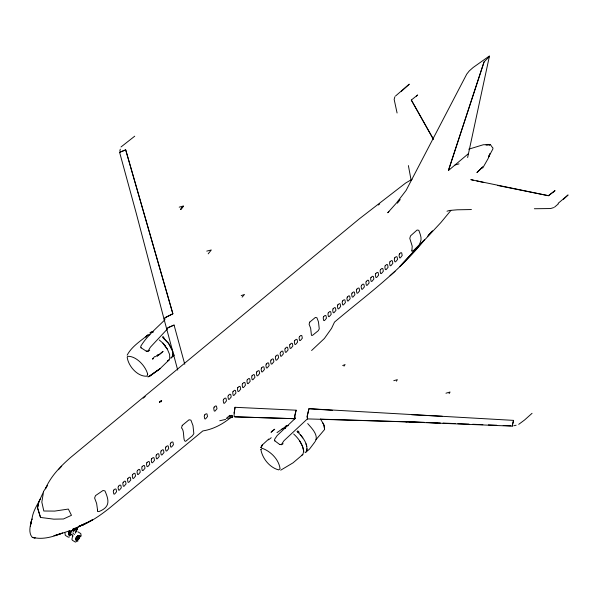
<?xml version="1.0" encoding="UTF-8"?>
<svg xmlns="http://www.w3.org/2000/svg" width="598" height="598" viewBox="0 0 598 598"><rect width="100%" height="100%" fill="white"/><g stroke="black" fill="none" stroke-linecap="round" stroke-linejoin="round"><path stroke-width="0.9" d="M324.52 428.729L323.929 424.804L320.438 418.966M234.162 413.069L234.147 416.701L235.059 416.843L294.964 418.712L294.777 415.946L296.13 410.198L235.029 407.298L234.162 413.069L235.051 407.283M70.93 531.301L70.706 532.272M64.935 532.87L65.317 535.367L68.269 537.168L69.562 536.892M75.677 538.499L77.478 537.744L78.106 536.025L77.605 535.531M81.178 536.092L80.797 533.595L77.845 531.801M161.333 401.041L161.251 401.766L161.677 400.473L160.959 400.832M75.998 538.663L75.819 539.194L77.718 537.983L78.585 535.726L78.106 536.025M68.785 533.842L69.002 535.285L71.162 534.836M69.174 532.855L69.817 531.914L68.763 534.664L69.577 535.487L71.954 534.029M314.66 442.243L309.465 449.143L306.198 451.916C309.099 444.307 302.162 436.45 297.071 431.382L298.118 432.376M302.551 446.4L303.732 451.341L302.805 454.532L293.013 462.859L280.716 470.178M306.946 450.586L307.125 448.709M174.489 354.965L170.811 358.157L172.874 355.907L172.8 351.729M172.874 355.907L173.099 354.016M76.409 539.067L76.484 538.566M489.306 145.209L489.396 144.656L490.562 144.866L492.244 147.258M72.963 532.272C76.596 527.75 78.869 526.816 75.468 533.012M467.636 157.536L489.478 55.92L473.168 67.484L469.288 70.9L466.732 74.137L406.109 190.403L396.526 202.939L387.728 212.761L388.932 211.543M38.855 501.819L37.562 507.844L40.507 517.427L53.79 519.161L63.463 518.982L71.468 515.304L68.351 509.062L54.739 511.088L43.811 511.006L41.823 502.081L43.549 491.758L38.855 501.819L37.539 507.859L40.507 517.427M296.13 410.198L294.777 415.946L294.949 418.697L235.059 416.843M76.85 527.429L75.826 528.744L69.032 532.594L69.144 530.822M69.032 532.594L69.443 531.031M119.817 151.002L120.303 149.171M409.615 421.904L424.505 422.412L307.484 418.906L307.163 416.38L308.949 408.696L513.547 420.379L512.172 426.127L512.456 425.858M513.547 420.379L512.187 426.142L405.863 421.844M468.339 153.723L448.403 170.557L484.059 61.923L489.5 56.444M448.403 170.557L484.059 61.923M72.642 536.07L71.917 539.254L72.388 540.271L75.341 542.08L78.076 540.876M261.027 447.461L262.35 444.905L261.027 447.461L262.35 444.905L268.539 439.224M127.165 355.16C131.635 346.519 140.679 340.972 147.975 334.895L149.956 334.79M394.844 96.801L394.157 99.418L397.079 112.992M75.303 532.818L77.179 528.699L74.017 530.157L73.935 530.576L77.105 528.938M141.083 347.901L140.709 346.369C146.802 336.046 156.654 328.108 165.011 319.638M140.904 347.692L146.263 351.161L148.035 351.108L150.404 347.184L167.059 329.341M72.508 534.784L72.223 535.315L73.165 535.972M274.833 440.913L274.572 439.366L277.136 435.576L295.023 418.593M274.654 440.711L279.662 444.471L281.411 444.508L283.975 440.719L307.35 418.921M146.667 335.732L145.905 337.152L147.983 334.91M152.983 358.867L152.595 358.994L153.342 357.918M40.522 498.814C36.949 505.228 32.628 511.94 31.963 519.378L32 518.982C30.461 524.648 28.046 531.936 32.008 537.116C42.039 540.218 53.095 536.78 62.581 533.065L53.887 535.681M482.758 167.963L488.237 158.38L489.822 153.798L488.536 157.117L492.969 148.797L492.737 147.557M68.374 534.126L68.501 533.274M46.861 486.466L45.396 488.85C50.718 476.352 60.391 466.418 70.489 457.582L359.151 218.973L405.691 183.003L412.029 179.31M77.374 537.677L77.703 537.146M43.46 491.593L47.392 485.479M159.434 402.327L159.86 401.781M397.378 203.185L400.241 199.568M481.517 168.427L482.683 167.021L476.905 172.598L482.668 167.036M450.84 210.511L440.853 222.583L399.972 266.379L423.137 241.031M208.201 253.829L211.296 249.964L206.744 251.123M396.429 381.188L397.341 379.663L393.783 380.694M180.618 209.562L183.362 205.989L179.206 207.162M315.049 441.728C319.235 435.449 311.573 428.078 307.693 423.556M449.068 393.619L450.07 392.004L445.959 393.222M180.805 209.248L183.429 206.205L180.97 209.053M316.013 439.65L324.624 429.454L324.034 425.529L322.793 422.913M424.401 239.783C399.105 272.053 365.505 295.808 334.506 322.09L331.531 328.407L324.393 338.468L311.595 350.518M427.525 236.33L432.533 230.806M428.773 234.865L431.906 231.441M58.417 469.751L61.699 466.208M344.007 366.148L345.091 364.541L342.706 365.535M242.123 297.154L244.492 294.44L241.211 295.621M532.063 413.308L524.566 419.998L518.713 424.348M68.957 533.341L70.123 532.691L68.822 533.767M70.467 532.885L70.078 533.775L70.721 533.11M70.377 532.788L69.121 533.551L68.688 533.124M271.215 432.13L272.023 431.33L271.073 432.272M69.443 532.855L69.861 532.437M553.673 191.921L554.907 190.71L548.456 195.71L497.514 185.44M153.828 357.447L154.8 356.505M416.417 96.166L417.658 94.977L411.319 100.038L433.408 139.267L411.304 100.053M563.473 199.291L568.1 194.948L558.106 203.35M121.02 146.966L134.729 136.18M268.517 439.111L268.539 439.866L271.23 437.714M155.525 356.759L158.007 354.539M395.525 96.024L409.279 84.169L401.333 91.359M390.023 275.753L395.099 271.245M229.707 415.333L229.684 416.387L232.525 417.165M554.473 207.185L558.308 203.94M143.206 398.171L145.254 396.481M161.647 400.503L159.464 402.297L161.296 401.064M554.907 190.71L548.456 195.71L470.686 179.624M378.28 205.024L379.7 203.933M146.263 351.161L148.229 351.303L149.702 350.204M230.536 417.696C222.576 424.311 213.105 429.282 202.819 430.941L109.128 508.39C99.926 515.603 90.178 522.57 79.003 526.292M150.606 375.574L148.005 376.83L150.606 375.574L159.845 368.869L168.905 360.093L169.705 358.695L169.638 354.539L167.313 349.068L163 343.215L159.27 339.97M276.986 432.623L283.168 428.28L284.984 428.303L283.168 428.28M305.032 452.701L306.198 451.901M301.639 455.317L302.805 454.532M76.97 538.08L76.11 538.432L75.677 538.006M119.6 152.318L125.7 149.866L172.867 313.778L165.422 317.523L164.009 318.928L136.284 213.396L119.6 152.318L125.7 149.866L172.867 313.793L165.422 317.523L163.994 318.921L177.718 370.117M279.662 444.471L281.591 444.71L283.123 443.716M286.562 425.649L284.648 427.749L285.358 426.419L286.554 425.671L288.378 425.671M149.836 332.959L151.144 332.107L153.118 331.995L151.144 332.107M281.964 429.05L283.16 428.303L284.984 428.303M68.748 532.377L75.527 528.535M152.595 358.994L153.193 358.673M75.131 528.722L85.843 523.13L79.242 526.24M75.116 528.176L72.635 529.342L84.198 524.341L92.578 519.744L82.389 525.171L84.198 524.341L79.071 526.113M174.07 325.073L168.173 327.644L166.64 329.147L168.173 327.622L174.07 325.073L184.76 364.272M553.696 207.596L550.609 208.538L534.358 208.747M468.757 149.179L483.326 144.738L490.218 144.619L486.959 145.03M455.041 164.951L458.143 164.121A36.71 16.871 -58.6 0 0 459.01 163.837M70.325 530.59L56.242 535.143M486.025 145.008L488.11 144.327M71.506 531.54L71.214 532.325M446.983 211.229L449.584 210.451L457.283 209.801L471.426 209.547M78.076 536.548L78.54 536.413M219.735 420.76L225.64 419.4M513.764 425.776L516.104 425.238M74.982 528.654L76.798 528.475M406.819 421.807L320.894 419.161M437.534 422.861L426.367 422.487L440.307 422.973M443.088 423.085L455.108 423.563M457.881 423.676L468.982 424.117M472.674 424.266L482.855 424.677M488.394 424.886L496.729 425.23M503.195 425.477L510.602 425.783M411.521 414.713L442.266 416.275M332.346 410.348L308.949 408.696L307.163 416.38L307.484 418.906M77.852 537.161L78.233 537.228M476.755 180.925L483.677 182.435M471.56 179.796L473.287 180.177M77.486 535.748L77.927 536.174M231.755 415.296L232.33 415.558M76.723 528.385L77.269 528.826M73.076 533.438L74.556 534.47M162.432 337.182L168.606 343.372L172.8 351.744M162.88 336.48L163.987 337.436M163.575 338.117L168.591 343.401L171.888 349.097M293.678 434.013C298.656 438.536 302.902 444.531 303.732 451.341M297.707 430.799L299.254 432.332M165.444 346.175L163 343.215L167.313 349.083M300.547 434.828L302.827 437.915M299.434 440.547L302.558 446.414M305.952 443.783L306.811 446.452M76.993 538.245L77.09 538.641M408.382 165.579L411.103 180.177M411.925 250.27L411.902 251.265L412.964 251.1L419.108 244.993L420.394 242.16C422.181 238.37 420.095 233.975 418.817 230.312L417.105 230.021L410.549 235.844L409.78 238.333L412.209 246.167L411.925 250.27M97.564 510.087L97.549 511.522L98.932 511.582C110.219 507.059 109.18 500.616 104.956 490.913L103.035 490.48L95.508 495.615L94.604 498.022L96.629 503.449L97.564 510.087M80.012 536.152L78.966 538.918L76.641 540.39L76.088 540.166L75.879 538.746L77.583 535.935L79.713 535.502L79.579 537.923L77.329 540.241L75.998 540.166L75.782 538.716L76.798 536.757L79.086 535.419A2.691 1.383 -55.1 0 1 79.811 536.997L78.121 539.575L76.125 540.009A2.691 1.383 -55.1 0 1 76.26 537.722L78.45 535.494L79.758 535.569L80.012 536.152M69.458 533.685L68.822 534.306L69.458 533.685M260.885 449.479C262.245 458.367 269.84 467.741 278.713 469.893L280.066 468.735C278.922 459.563 270.7 451.281 262.23 448.313L260.885 449.479M147.684 374.213L146.936 376.194C137.592 376.875 128.271 366.073 127.187 357.185L127.8 356.311C136.344 356.004 145.65 366.103 147.684 374.213M30.79 523.788L30.386 526.128L31.335 521.142L30.79 523.788M232.323 416.245L232.353 417.456L226.238 418.458L229.109 415.954L231.389 415.401L232.323 416.245M399.442 253.941L399.045 255.219L399.554 257.835L400.324 257.91L402.2 255.466L401.692 252.849L400.81 252.692L399.442 253.941M182.248 425.402L181.515 427.929C184.857 430.231 182.584 441.563 185.642 441.346L192.459 435.71L193.842 433.64L192.99 425.612L190.926 420.155L189.073 419.766L182.248 425.402M309.719 322.12L309.106 324.213L310.661 328.339L311.453 335.343L312.537 335.351L318.248 330.709L319.257 328.893L318.472 321.888L316.918 317.762L315.378 317.441L309.719 322.12M113.695 490.143L113.299 491.414L113.807 494.03L114.584 494.112L116.573 491.743L116.087 489.179L115.145 488.947L113.695 490.143M118.441 486.226L118.045 487.497L118.546 490.113L119.323 490.196L121.312 487.826L120.826 485.262L119.884 485.03L118.441 486.226M123.181 482.309L122.784 483.58L123.285 486.196L124.063 486.279L126.051 483.909L125.565 481.345L124.623 481.113L123.181 482.309M127.92 478.385L127.523 479.663L128.024 482.272L128.809 482.354L130.79 479.992L130.289 477.376L129.362 477.189L127.92 478.385M132.659 474.468L132.263 475.739L132.771 478.355L133.548 478.437L135.537 476.068L135.028 473.459L134.109 473.272L132.659 474.468M137.405 470.551L137.002 471.822L137.51 474.438L138.288 474.52L140.276 472.151L139.768 469.535L138.848 469.355L137.405 470.551M142.145 466.627L141.748 467.905L142.249 470.521L143.027 470.604L145.015 468.234L144.514 465.618L143.587 465.438L142.145 466.627M146.884 462.71L146.488 463.988L146.988 466.597L147.773 466.679L149.754 464.317L149.253 461.701L148.326 461.514L146.884 462.71M151.623 458.793L151.227 460.064L151.735 462.68L152.512 462.762L154.501 460.393L153.992 457.784L153.073 457.597L151.623 458.793M156.362 454.876L155.966 456.147L156.474 458.763L157.252 458.845L159.24 456.476L158.732 453.86L157.812 453.68L156.362 454.876M161.109 450.952L160.713 452.23L161.213 454.846L161.991 454.929L163.979 452.559L163.478 449.943L162.551 449.763L161.109 450.952M165.848 447.035L165.452 448.313L165.952 450.922L166.737 451.004L168.718 448.642L168.217 446.026L167.291 445.839L165.848 447.035M170.587 443.118L170.191 444.389L170.699 447.005L171.477 447.087L173.457 444.718L172.972 442.154L172.037 441.922L170.587 443.118M204.636 414.975L204.239 416.245L204.74 418.862L205.525 418.944L207.506 416.574L207.005 413.958L206.078 413.779L204.636 414.975M214.121 407.133L213.725 408.412L214.226 411.02L215.003 411.103L216.992 408.74L216.483 406.124L215.564 405.937L214.121 407.133M223.6 399.3L223.204 400.57L223.704 403.187L224.489 403.269L226.47 400.899L225.969 398.283L225.042 398.104L223.6 399.3M228.339 395.375L227.943 396.653L228.451 399.27L229.228 399.352L231.217 396.982L230.731 394.418L229.789 394.187L228.339 395.375M233.085 391.458L232.682 392.737L233.19 395.345L233.968 395.428L235.956 393.065L235.47 390.494L234.528 390.262L233.085 391.458M237.825 387.541L237.428 388.812L237.929 391.428L238.707 391.511L240.695 389.141L240.209 386.577L239.267 386.345L237.825 387.541M242.564 383.624L242.168 384.895L242.668 387.511L243.453 387.594L245.434 385.224L244.933 382.608L244.006 382.428L242.564 383.624M247.303 379.7L246.907 380.978L247.415 383.595L248.192 383.677L250.181 381.307L249.687 378.736L248.753 378.512L247.303 379.7M252.042 375.783L251.646 377.061L252.154 379.67L252.932 379.752L254.92 377.39L254.434 374.819L253.492 374.587L252.042 375.783M256.789 371.866L256.393 373.137L256.893 375.753L257.671 375.836L259.659 373.466L259.158 370.85L258.231 370.67L256.789 371.866M261.528 367.949L261.132 369.22L261.632 371.836L262.41 371.919L264.398 369.549L263.897 366.933L262.971 366.753L261.528 367.949M266.267 364.025L265.871 365.303L266.379 367.92L267.156 367.994L269.137 365.632L268.637 363.016L267.717 362.837L266.267 364.025M271.006 360.108L270.61 361.379L271.118 363.995L271.896 364.077L273.884 361.708L273.376 359.099L272.456 358.912L271.006 360.108M275.753 356.191L275.357 357.462L275.857 360.078L276.635 360.16L278.623 357.791L278.115 355.175L277.195 354.995L275.753 356.191M280.492 352.274L280.096 353.545L280.597 356.161L281.374 356.244L283.362 353.874L282.861 351.258L281.935 351.078L280.492 352.274M285.231 348.35L284.835 349.628L285.336 352.244L286.121 352.319L288.101 349.957L287.601 347.341L286.674 347.154L285.231 348.35M289.97 344.433L289.574 345.704L290.082 348.32L290.86 348.402L292.848 346.033L292.34 343.424L291.42 343.237L289.97 344.433M294.717 340.516L294.313 341.787L294.821 344.403L295.599 344.485L297.587 342.116L297.079 339.5L296.16 339.32L294.717 340.516M299.456 336.599L299.06 337.87L299.561 340.486L300.338 340.568L302.326 338.199L301.841 335.635L300.899 335.403L299.456 336.599M323.593 316.648L323.197 317.919L323.697 320.535L324.475 320.618L326.463 318.248L325.955 315.632L325.035 315.452L323.593 316.648M328.332 312.724L327.936 314.002L328.437 316.619L329.214 316.693L331.202 314.331L330.701 311.715L329.775 311.528L328.332 312.724M333.071 308.807L332.675 310.078L333.176 312.694L333.961 312.776L335.941 310.407L335.441 307.798L334.514 307.611L333.071 308.807M337.81 304.89L337.414 306.161L337.922 308.777L338.7 308.86L340.688 306.49L340.18 303.874L339.26 303.694L337.81 304.89M342.557 300.973L342.153 302.244L342.661 304.86L343.439 304.943L345.427 302.573L344.919 299.957L344 299.777L342.557 300.973M347.296 297.049L346.9 298.327L347.401 300.936L348.178 301.018L350.166 298.656L349.666 296.04L348.739 295.853L347.296 297.049M352.035 293.132L351.639 294.403L352.14 297.019L352.925 297.101L354.906 294.732L354.405 292.123L353.478 291.936L352.035 293.132M356.774 289.215L356.378 290.486L356.886 293.102L357.664 293.184L359.652 290.815L359.144 288.199L358.224 288.019L356.774 289.215M361.513 285.291L361.117 286.569L361.626 289.185L362.403 289.268L364.391 286.898L363.883 284.282L362.964 284.102L361.513 285.291M366.26 281.374L365.864 282.652L366.365 285.261L367.142 285.343L369.13 282.981L368.645 280.41L367.703 280.178L366.26 281.374M370.999 277.457L370.603 278.728L371.104 281.344L371.889 281.426L373.87 279.057L373.384 276.493L372.442 276.261L370.999 277.457M375.738 273.54L375.342 274.811L375.85 277.427L376.628 277.509L378.609 275.14L378.123 272.576L377.189 272.344L375.738 273.54M380.478 269.616L380.081 270.894L380.59 273.51L381.367 273.592L383.355 271.223L382.847 268.607L381.928 268.427L380.478 269.616M385.224 265.699L384.828 266.977L385.329 269.586L386.106 269.668L388.095 267.306L387.609 264.735L386.667 264.503L385.224 265.699M389.963 261.782L389.567 263.053L390.068 265.669L390.845 265.751L392.834 263.382L392.348 260.818L391.406 260.586L389.963 261.782M394.702 257.865L394.306 259.136L394.807 261.752L395.592 261.834L397.573 259.465L397.087 256.901L396.145 256.669L394.702 257.865M162.701 351.639L160.428 353.642L163.06 351.347L162.701 351.639M160.526 353.56L157.326 356.004L160.526 353.56M272.217 431.165L271.926 431.405L274.714 429.222L272.217 431.165M159.845 368.869L149.313 376.202L159.845 368.869M168.905 360.093L167.634 360.975L168.905 360.078M35.028 537.938L32.546 537.497L35.028 537.938"/></g></svg>
